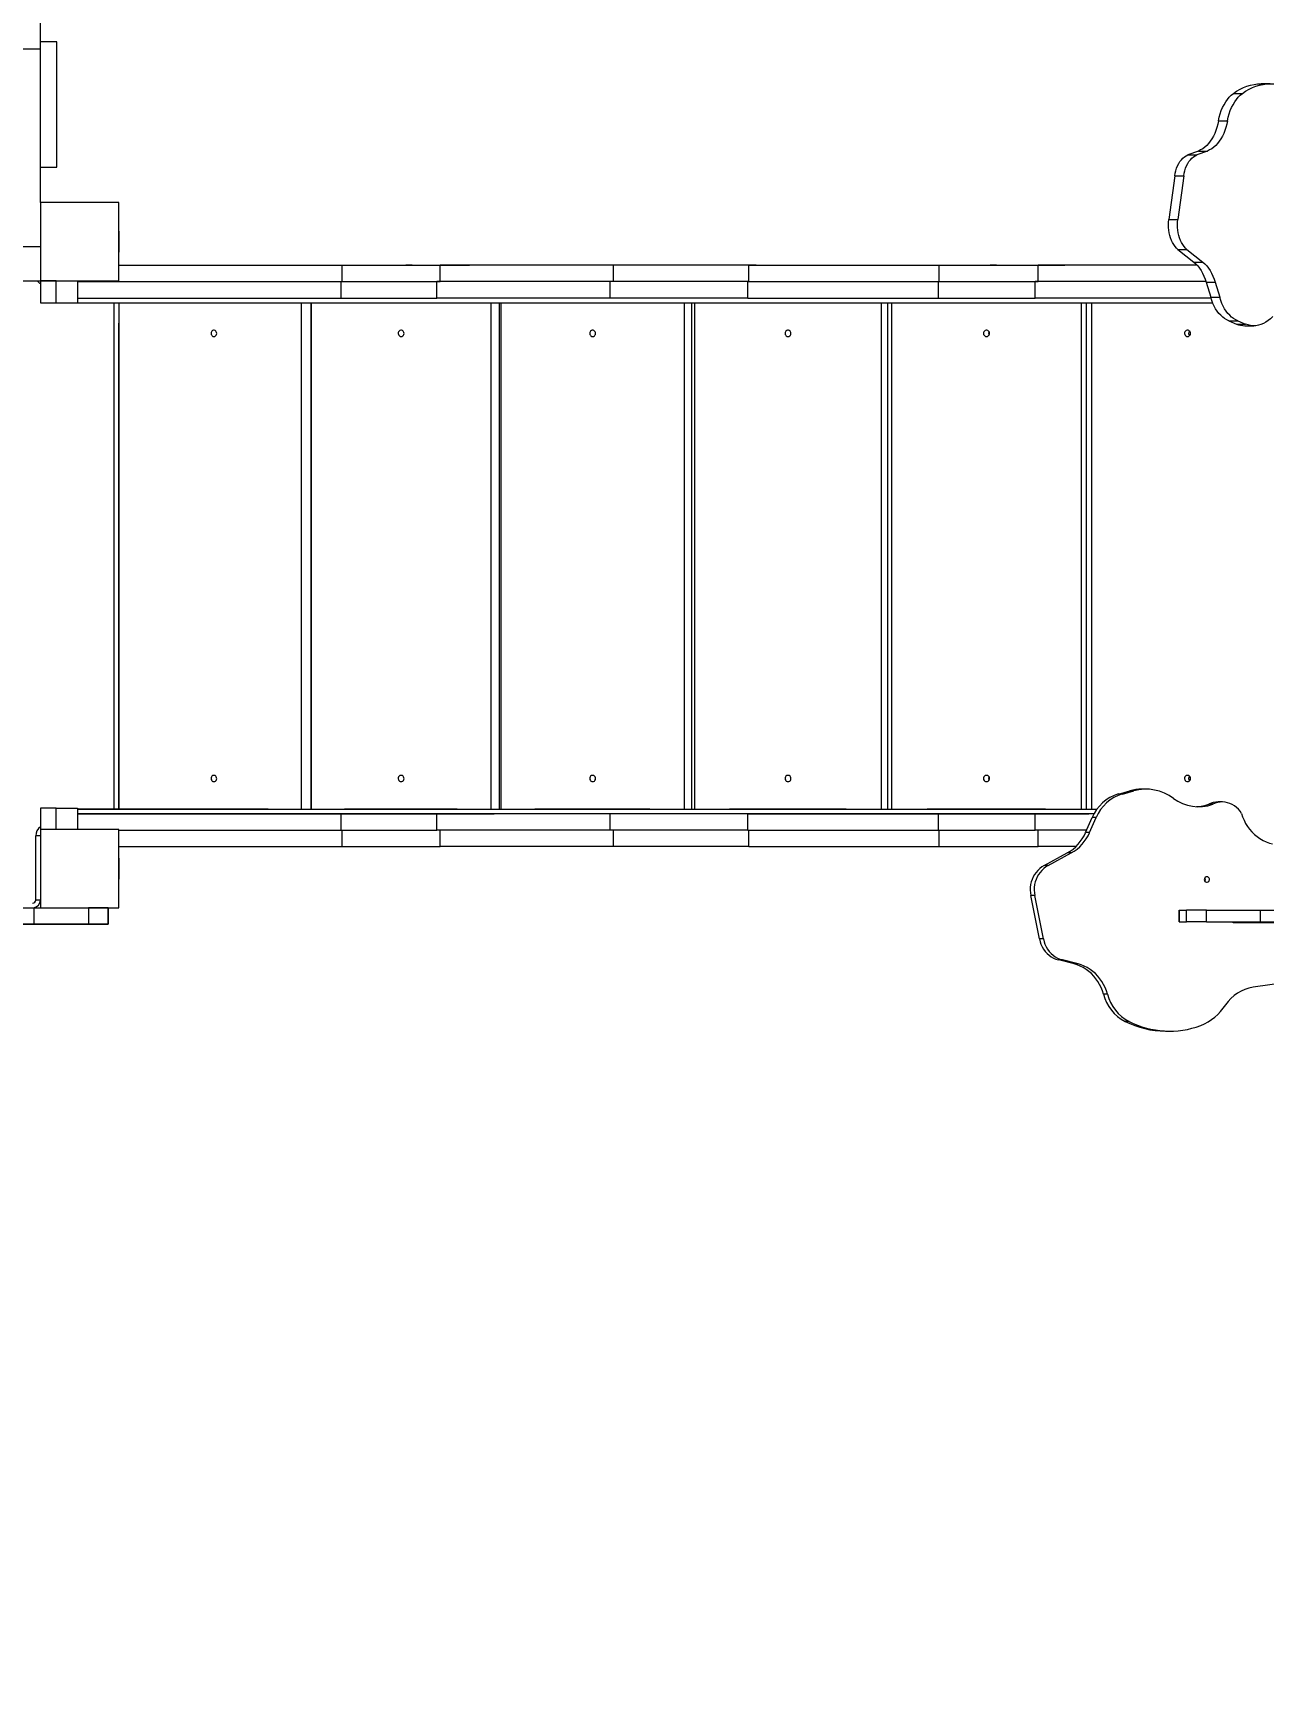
# Model space of a CAD drawing. Header units: millimetres. Extents: x -8422 to 28150, y -6982 to 5510.
# Drawn here: x -2648 to -1076, y 20 to 2129 of the extents above; entities that cross this region are included whole.
import ezdxf

# ---------------------------------------------------------------- set-up
doc = ezdxf.new("R2010")
doc.units = ezdxf.units.MM
for name, color, linetype in [('DIKOM_ОБЪЕКТ', 7, 'Continuous'), ('DIKOM_РАЗМЕР_ЗОНА', 7, 'Continuous'), ('DIKOM_РАЗМЕР_ОБЪЕКТА', 7, 'Continuous')]:
    doc.layers.add(name, color=color, linetype=linetype)
doc.styles.add('style1', font='arial.ttf', dxfattribs={"width": 0.8})
doc.dimstyles.new('1-50', dxfattribs={"dimtxt": 300, "dimasz": 200, "dimexe": 100, "dimexo": 0, "dimgap": 100, "dimtad": 1, "dimdec": 0, "dimtxsty": 'style1', "dimcen": 0, "dimclrd": 7, "dimclre": 7, "dimadec": 1, "dimazin": 2, "dimtfac": 1, "dimtdec": 0, "dimtmove": 1, "dimatfit": 3, "dimfxl": 0, "dimlwd": 25, "dimlwe": 18, "dimarcsym": 0})

# ---------------------------------------------------------------- blocks, each defined once
blk = doc.blocks.new('*D0')
at = {"layer": 'Defpoints', "color": 0, "transparency": 16777216}
for p in [(1363.3, 4015), (-6011, -2710), (-2661.5, -2710)]:
    blk.add_point(p, dxfattribs=at)
at = {"layer": 'DIKOM_РАЗМЕР_ОБЪЕКТА', "color": 7, "lineweight": 18, "transparency": 16777216}
for p, q in [((1363.3, 4015), (-6111, 4015)), ((-2661.5, -2710), (-6111, -2710))]:
    blk.add_line(p, q, dxfattribs=at)
at = {"layer": 'DIKOM_РАЗМЕР_ОБЪЕКТА', "color": 7, "lineweight": 25, "transparency": 16777216}
blk.add_line((-6011, 3815), (-6011, -2510), dxfattribs=at)
at = {"layer": 'DIKOM_РАЗМЕР_ОБЪЕКТА', "color": 7, "transparency": 16777216}
for points in [[(-6044.3, 3815), (-5977.6, 3815), (-6011, 4015)], [(-6044.3, -2510), (-5977.6, -2510), (-6011, -2710)]]:
    blk.add_solid(points, dxfattribs=at)
at = {"layer": 'DIKOM_РАЗМЕР_ОБЪЕКТА', "color": 0, "transparency": 16777216, "insert": (-6264.1, 652.5), "char_height": 300, "attachment_point": 5, "rotation": 90, "style": 'style1'}
blk.add_mtext('6700', dxfattribs=at)
blk = doc.blocks.new('*D1')
at = {"layer": 'Defpoints', "color": 0, "transparency": 16777216}
for p in [(-5348.3, 1737), (6047.5, 1360.2), (6047.5, -3315.3)]:
    blk.add_point(p, dxfattribs=at)
at = {"layer": 'DIKOM_РАЗМЕР_ОБЪЕКТА', "color": 7, "lineweight": 18, "transparency": 16777216}
for p, q in [((-5348.3, 1737), (-5348.3, -3415.3)), ((6047.5, 1360.2), (6047.5, -3415.3))]:
    blk.add_line(p, q, dxfattribs=at)
at = {"layer": 'DIKOM_РАЗМЕР_ОБЪЕКТА', "color": 7, "lineweight": 25, "transparency": 16777216}
blk.add_line((-5148.3, -3315.3), (5847.5, -3315.3), dxfattribs=at)
at = {"layer": 'DIKOM_РАЗМЕР_ОБЪЕКТА', "color": 7, "transparency": 16777216}
for points in [[(-5148.3, -3282), (-5148.3, -3348.7), (-5348.3, -3315.3)], [(5847.5, -3282), (5847.5, -3348.7), (6047.5, -3315.3)]]:
    blk.add_solid(points, dxfattribs=at)
at = {"layer": 'DIKOM_РАЗМЕР_ОБЪЕКТА', "color": 0, "transparency": 16777216, "insert": (349.6, -3062.2), "char_height": 300, "attachment_point": 5, "style": 'style1'}
blk.add_mtext('11400', dxfattribs=at)
blk = doc.blocks.new('*D2')
at = {"layer": 'Defpoints', "color": 0, "transparency": 16777216}
for p in [(8043.9, 833.9), (-7345.5, 649), (8043.9, -5007.3)]:
    blk.add_point(p, dxfattribs=at)
at = {"layer": 'DIKOM_РАЗМЕР_ЗОНА', "color": 7, "lineweight": 18, "transparency": 16777216}
for p, q in [((8043.9, 833.9), (8043.9, -5107.3)), ((-7345.5, 649), (-7345.5, -5107.3))]:
    blk.add_line(p, q, dxfattribs=at)
at = {"layer": 'DIKOM_РАЗМЕР_ЗОНА', "color": 7, "lineweight": 25, "transparency": 16777216}
blk.add_line((-7145.5, -5007.3), (7843.9, -5007.3), dxfattribs=at)
at = {"layer": 'DIKOM_РАЗМЕР_ЗОНА', "color": 7, "transparency": 16777216}
for points in [[(-7145.5, -4974), (-7145.5, -5040.7), (-7345.5, -5007.3)], [(7843.9, -4974), (7843.9, -5040.7), (8043.9, -5007.3)]]:
    blk.add_solid(points, dxfattribs=at)
at = {"layer": 'DIKOM_РАЗМЕР_ЗОНА', "color": 0, "transparency": 16777216, "insert": (349.2, -4754.2), "char_height": 300, "attachment_point": 5, "style": 'style1'}
blk.add_mtext('15400', dxfattribs=at)
blk = doc.blocks.new('*D3')
at = {"layer": 'Defpoints', "color": 0, "transparency": 16777216}
for p in [(620.2, 5510), (-7972, -4607.5), (-3279.2, -4607.5)]:
    blk.add_point(p, dxfattribs=at)
at = {"layer": 'DIKOM_РАЗМЕР_ЗОНА', "color": 7, "lineweight": 18, "transparency": 16777216}
for p, q in [((620.2, 5510), (-8072, 5510)), ((-3279.2, -4607.5), (-8072, -4607.5))]:
    blk.add_line(p, q, dxfattribs=at)
at = {"layer": 'DIKOM_РАЗМЕР_ЗОНА', "color": 7, "lineweight": 25, "transparency": 16777216}
blk.add_line((-7972, 5310), (-7972, -4407.5), dxfattribs=at)
at = {"layer": 'DIKOM_РАЗМЕР_ЗОНА', "color": 7, "transparency": 16777216}
for points in [[(-8005.3, 5310), (-7938.6, 5310), (-7972, 5510)], [(-8005.3, -4407.5), (-7938.6, -4407.5), (-7972, -4607.5)]]:
    blk.add_solid(points, dxfattribs=at)
at = {"layer": 'DIKOM_РАЗМЕР_ЗОНА', "color": 0, "transparency": 16777216, "insert": (-8225.1, 451.3), "char_height": 300, "attachment_point": 5, "rotation": 90, "style": 'style1'}
blk.add_mtext('10100', dxfattribs=at)

msp = doc.modelspace()

# ---------------------------------------------------------------- linework, layer by layer
at = {"layer": 'DIKOM_ОБЪЕКТ', "color": 7, "linetype": 'Continuous', "lineweight": 15}
for p, q in [((-2638.7, 2108.9), (-2638.7, 2158.9)), ((-2617.7, 2117.9), (-2638.7, 2117.9)), ((-2617.7, 1957.9), (-2617.7, 2117.9)), ((-2665.7, 2108.9), (-2638.7, 2108.9)), ((-2638.7, 1913), (-2638.7, 2108.9)), ((-1115.5, 2052), (-1104, 2052)), ((-1068.6, 2064.5), (-1080.1, 2064.5)), ((-1134.4, 2017.3), (-1122.9, 2017.3)), ((-1160.1, 1978.7), (-1173.7, 1973.6)), ((-1173.7, 1973.6), (-1162.2, 1973.6)), ((-1148.6, 1978.7), (-1162.2, 1973.6)), ((-1160.1, 1978.7), (-1148.6, 1978.7)), ((-2638.7, 1957.9), (-2617.7, 1957.9)), ((-1190.4, 1946.8), (-1197.9, 1891.5)), ((-1190.4, 1946.8), (-1178.9, 1946.8)), ((-1178.9, 1946.8), (-1186.4, 1891.5)), ((-2638.7, 1913), (-2638.7, 1813)), ((-2538.7, 1913), (-2638.7, 1913)), ((-2538.7, 1813), (-2538.7, 1913)), ((-2538.7, 1913), (-2538.7, 1912.8)), ((-2538.7, 1813), (-2538.7, 1912.8)), ((-1197.9, 1891.5), (-1186.4, 1891.5)), ((-2665.7, 1856.8), (-2638.7, 1856.8)), ((-1186.2, 1853.1), (-1174.7, 1853.1)), ((-1186.2, 1853.1), (-1166, 1837)), ((-1174.7, 1853.1), (-1154.5, 1837)), ((-1166, 1837), (-1154.5, 1837)), ((-2538.7, 1833), (-2239.9, 1833)), ((-2439.6, 1833), (-2253.3, 1833)), ((-2253.3, 1833), (-2128.4, 1833)), ((-2253.3, 1812), (-2253.3, 1833)), ((-2239.9, 1833), (-2090.9, 1833)), ((-2164.1, 1833), (-2172.1, 1833)), ((-1907.1, 1833), (-2128.4, 1833)), ((-2128.4, 1812), (-2128.4, 1833)), ((-1869.6, 1833), (-2090.9, 1833)), ((-1734.2, 1833), (-1907.1, 1833)), ((-1907.1, 1812), (-1907.1, 1833)), ((-1724.7, 1833), (-1869.6, 1833)), ((-1806.7, 1833), (-1814.7, 1833)), ((-1734.2, 1833), (-1491, 1833)), ((-1734.2, 1812), (-1734.2, 1833)), ((-1724.7, 1833), (-1481.5, 1833)), ((-1491, 1812), (-1491, 1833)), ((-1481.5, 1833), (-1330.7, 1833)), ((-1418, 1833), (-1425.9, 1833)), ((-1161.8, 1833), (-1364.6, 1833)), ((-1364.6, 1812), (-1364.6, 1833)), ((-1161.8, 1833), (-1330.7, 1833)), ((-2665.7, 1813), (-2638.7, 1813)), ((-2665.7, 1812.9), (-2638.7, 1812.9)), ((-2638.7, 1813), (-2638.7, 1813)), ((-2638.7, 1813), (-2638.7, 1785)), ((-2638.5, 1813), (-2638.7, 1813)), ((-2638.7, 1813), (-2538.7, 1813)), ((-2638.7, 1813), (-2638.7, 1813)), ((-2638.5, 1813), (-2638.5, 1785)), ((-2618.5, 1785), (-2618.5, 1813)), ((-2618.5, 1813), (-2591.3, 1813)), ((-2591.3, 1813), (-2591.3, 1785)), ((-2591.3, 1812), (-2254.8, 1812)), ((-2538.7, 1813), (-2538.7, 1813)), ((-2436, 1812), (-2253.3, 1812)), ((-2254.8, 1791), (-2254.8, 1812)), ((-1911.3, 1812), (-2132.6, 1812)), ((-2132.6, 1791), (-2132.6, 1812)), ((-1907.1, 1812), (-2128.4, 1812)), ((-1911.3, 1791), (-1911.3, 1812)), ((-1734.2, 1812), (-1907.1, 1812)), ((-1735.3, 1812), (-1492.1, 1812)), ((-1735.3, 1791), (-1735.3, 1812)), ((-1734.2, 1812), (-1491, 1812)), ((-1492.1, 1812), (-1368.4, 1812)), ((-1492.1, 1791), (-1492.1, 1812)), ((-1491, 1812), (-1364.6, 1812)), ((-1150.3, 1812), (-1368.4, 1812)), ((-1368.4, 1791), (-1368.4, 1812)), ((-1150.3, 1812), (-1364.6, 1812)), ((-1150.1, 1811.2), (-1138.6, 1811.2)), ((-1150.1, 1811.2), (-1144.4, 1792)), ((-1138.6, 1811.2), (-1132.9, 1792)), ((-2591.3, 1791), (-2254.8, 1791)), ((-2544.7, 1139), (-2544.7, 1785)), ((-2538.7, 1785), (-2538.7, 1139)), ((-2305.1, 1139), (-2305.1, 1785)), ((-2293.1, 1139), (-2293.1, 1785)), ((-2293, 1785), (-2293, 1139)), ((-2254.8, 1791), (-2132.6, 1791)), ((-1911.3, 1791), (-2132.6, 1791)), ((-2063.1, 1139), (-2063.1, 1785)), ((-2052.5, 1139), (-2052.5, 1785)), ((-2051, 1785), (-2051, 1139)), ((-1816.1, 1139), (-1816.1, 1785)), ((-1806.8, 1139), (-1806.8, 1785)), ((-1803.6, 1785), (-1803.6, 1139)), ((-1735.3, 1791), (-1492.1, 1791)), ((-1564.6, 1139), (-1564.6, 1785)), ((-1556.7, 1139), (-1556.7, 1785)), ((-1552, 1785), (-1552, 1139)), ((-1492.1, 1791), (-1368.4, 1791)), ((-1144, 1791), (-1368.4, 1791)), ((-1309.4, 1139), (-1309.4, 1785)), ((-1302.9, 1139), (-1302.9, 1785)), ((-1296.7, 1785), (-1296.7, 1139)), ((-1144.4, 1792), (-1132.9, 1792)), ((-2538.7, 1139), (-2538.7, 1759)), ((-1121.3, 1761.9), (-1109.8, 1761.9)), ((-1121.3, 1761.9), (-1111.4, 1757.8)), ((-1111.4, 1757.8), (-1099.9, 1757.8)), ((-1109.8, 1761.9), (-1099.9, 1757.8)), ((-1100.7, 1755.7), (-1089.2, 1755.7)), ((-1262.2, 1158.1), (-1247.8, 1162.2)), ((-1257.1, 1158.1), (-1242.6, 1162.2)), ((-1242.6, 1162.2), (-1247.8, 1162.2)), ((-1227, 1164.3), (-1232.1, 1164.3)), ((-2638.7, 1140), (-2638.7, 1140)), ((-2638.7, 1140), (-2638.5, 1140)), ((-2638.7, 1140), (-2638.7, 1113)), ((-2638.5, 1140), (-2638.7, 1140)), ((-2638.5, 1140), (-2638.5, 1113)), ((-2618.5, 1140), (-2591.3, 1140)), ((-2618.5, 1113), (-2618.5, 1140)), ((-2591.3, 1140), (-2591.3, 1113)), ((-2347.7, 1139), (-2591.3, 1139)), ((-2347.7, 1139), (-2343.8, 1139)), ((-2293.1, 1139), (-2293, 1139)), ((-2253.4, 1139), (-2250.2, 1139)), ((-2106.7, 1139), (-2250.2, 1139)), ((-2106.7, 1139), (-2102.8, 1139)), ((-2092.6, 1139), (-2063.1, 1139)), ((-2063.1, 1139), (-2052.5, 1139)), ((-2052.5, 1139), (-2051, 1139)), ((-2010.5, 1139), (-2007.2, 1139)), ((-1860.6, 1139), (-2007.2, 1139)), ((-1860.6, 1139), (-1856.6, 1139)), ((-1806.8, 1139), (-1803.6, 1139)), ((-1762.4, 1139), (-1759, 1139)), ((-1609.8, 1139), (-1759, 1139)), ((-1609.8, 1139), (-1605.8, 1139)), ((-1556.7, 1139), (-1552, 1139)), ((-1510.1, 1139), (-1506.6, 1139)), ((-1355.3, 1139), (-1506.6, 1139)), ((-1355.3, 1139), (-1351.3, 1139)), ((-1340.5, 1139), (-1309.4, 1139)), ((-1309.4, 1139), (-1302.9, 1139)), ((-1302.9, 1139), (-1296.7, 1139)), ((-1257.1, 1158.1), (-1262.2, 1158.1)), ((-1141.8, 1145.2), (-1146.9, 1145.2)), ((-1129.8, 1148), (-1134.9, 1148)), ((-2591.3, 1133), (-2254.8, 1133)), ((-2591.3, 1133), (-2212.9, 1133)), ((-2591.3, 1133), (-2231.1, 1133)), ((-2254.8, 1133), (-2132.6, 1133)), ((-2254.8, 1112), (-2254.8, 1133)), ((-2231.1, 1133), (-2110.6, 1133)), ((-2212.9, 1133), (-2059.5, 1133)), ((-2212.9, 1133), (-2212.9, 1133)), ((-2164.1, 1133), (-2172.1, 1133)), ((-1911.3, 1133), (-2132.6, 1133)), ((-2132.6, 1112), (-2132.6, 1133)), ((-1889.3, 1133), (-2110.6, 1133)), ((-1838.2, 1133), (-2059.5, 1133)), ((-2059.5, 1133), (-2059.5, 1133)), ((-1936.6, 1133), (-1944.6, 1133)), ((-1911.3, 1112), (-1911.3, 1133)), ((-1711.3, 1133), (-1889.3, 1133)), ((-1698.4, 1133), (-1838.2, 1133)), ((-1838.2, 1133), (-1838.2, 1133)), ((-1806.7, 1133), (-1814.7, 1133)), ((-1735.3, 1133), (-1492.1, 1133)), ((-1735.3, 1112), (-1735.3, 1133)), ((-1711.3, 1133), (-1468.2, 1133)), ((-1698.4, 1133), (-1455.2, 1133)), ((-1698.4, 1133), (-1698.4, 1133)), ((-1614.7, 1133), (-1622.6, 1133)), ((-1492.1, 1133), (-1368.4, 1133)), ((-1492.1, 1112), (-1492.1, 1133)), ((-1468.2, 1133), (-1346.2, 1133)), ((-1455.2, 1133), (-1455.2, 1133)), ((-1418, 1133), (-1425.9, 1133)), ((-1293.5, 1133), (-1368.4, 1133)), ((-1368.4, 1112), (-1368.4, 1133)), ((-1293.5, 1133), (-1346.2, 1133)), ((-1304.3, 1108.9), (-1295.9, 1128.1)), ((-1293.5, 1133), (-1299.9, 1133)), ((-1299.9, 1133), (-1299.9, 1133)), ((-1299.1, 1108.9), (-1290.8, 1128.1)), ((-1290.8, 1128.1), (-1295.9, 1128.1)), ((-2644.7, 1022.9), (-2644.7, 1104.9)), ((-2638.7, 1113), (-2638.7, 1013)), ((-2538.7, 1113), (-2638.7, 1113)), ((-2538.7, 1013), (-2538.7, 1113)), ((-2538.7, 1113), (-2538.7, 1112.8)), ((-2538.7, 1112.9), (-2538.7, 1112.9)), ((-2538.7, 1012.8), (-2538.7, 1112.8)), ((-2538.7, 1112), (-2254.8, 1112)), ((-2254.8, 1112), (-2132.6, 1112)), ((-2253.3, 1091), (-2253.3, 1112)), ((-1911.3, 1112), (-2132.6, 1112)), ((-2128.4, 1091), (-2128.4, 1112)), ((-1735.3, 1112), (-1911.3, 1112)), ((-1907.1, 1091), (-1907.1, 1112)), ((-1735.3, 1112), (-1492.1, 1112)), ((-1734.2, 1091), (-1734.2, 1112)), ((-1492.1, 1112), (-1368.4, 1112)), ((-1491, 1091), (-1491, 1112)), ((-1302.9, 1112), (-1368.4, 1112)), ((-1364.6, 1091), (-1364.6, 1112)), ((-1299.1, 1108.9), (-1304.3, 1108.9)), ((-2538.7, 1091), (-2253.3, 1091)), ((-2253.3, 1091), (-2128.4, 1091)), ((-1907.1, 1091), (-2128.4, 1091)), ((-1734.2, 1091), (-1907.1, 1091)), ((-1734.2, 1091), (-1491, 1091)), ((-1491, 1091), (-1364.6, 1091)), ((-1316.7, 1091), (-1364.6, 1091)), ((-1357.1, 1066.9), (-1327.5, 1083.1)), ((-1351.9, 1066.9), (-1322.4, 1083.1)), ((-1322.4, 1083.1), (-1327.5, 1083.1)), ((-1351.9, 1066.9), (-1357.1, 1066.9)), ((-2647.1, 1013), (-2647.1, 992)), ((-2647.1, 1013), (-2577.1, 1013)), ((-2638.7, 1013), (-2638.7, 1013)), ((-2638.7, 1013), (-2538.7, 1013)), ((-2577.1, 1013), (-2577.1, 992)), ((-2552.1, 992), (-2552.1, 1013)), ((-2552.1, 1013), (-2552.1, 992)), ((-2552.1, 1013), (-2552.1, 1013)), ((-2552.1, 992), (-2552.1, 1013)), ((-2552.1, 1013), (-2552.1, 1013)), ((-2552.1, 1013), (-2552.1, 992)), ((-2552.1, 1013), (-2552.1, 1013)), ((-2552.1, 1012.8), (-2538.7, 1012.8)), ((-2538.7, 1013), (-2538.7, 1012.8)), ((-1369.1, 1028.5), (-1374.2, 1028.5)), ((-1363.2, 973.2), (-1374.2, 1028.5)), ((-1358.1, 973.2), (-1369.1, 1028.5)), ((-2577.1, 992), (-2647.1, 992)), ((-2647.1, 992), (-2577.1, 992)), ((-2577.1, 992), (-2647.1, 992)), ((-2647.1, 992), (-2577.1, 992)), ((-2647.1, 992), (-2647.1, 992)), ((-2577.1, 992), (-2577.1, 992)), ((-2552.1, 992), (-2552.1, 992)), ((-2552.1, 992), (-2552.1, 992)), ((-1184.6, 1010), (-1184.6, 995)), ((-1184.5, 1010), (-1184.6, 1010)), ((-1184.5, 995), (-1184.6, 995)), ((-1184.5, 995), (-1184.5, 1010)), ((-1184.5, 1010), (-1175.2, 1010)), ((-1184.5, 995), (-1175.2, 995)), ((-1175.2, 995), (-1175.2, 1010)), ((-1149.8, 1010), (-1175.2, 1010)), ((-1149.8, 995), (-1175.2, 995)), ((-1149.8, 995), (-1149.8, 1010)), ((-1149.8, 1010), (-1080.8, 1010)), ((-1149.8, 995), (-1080.8, 995)), ((-1114.1, 994), (-999.6, 994)), ((-1080.8, 995), (-1080.8, 1010)), ((-1080.8, 1010), (-1000.6, 1010)), ((-1080.8, 995), (-1000.6, 995)), ((-1358.1, 973.2), (-1363.2, 973.2)), ((-1333.6, 946.4), (-1338.8, 946.4)), ((-1318.9, 941.3), (-1338.8, 946.4)), ((-1313.8, 941.3), (-1333.6, 946.4)), ((-1313.8, 941.3), (-1318.9, 941.3)), ((-1047.5, 917.8), (-1090.3, 911.6)), ((-1276.2, 902.8), (-1281.3, 902.8)), ((-1248.6, 868), (-1253.8, 868)), ((-1202, 855.6), (-1196.9, 855.6))]:
    msp.add_line(p, q, dxfattribs=at)
at = {"layer": 'DIKOM_ОБЪЕКТ', "color": 7, "linetype": 'Continuous', "lineweight": 15, "flags": 128}
for points in [[(-1134.4, 2017.3), (-1133.5, 2021.7), (-1132.3, 2026), (-1130.9, 2030.2), (-1129.2, 2034.1), (-1127.4, 2037.8), (-1125.3, 2041.3), (-1123.1, 2044.5), (-1120.7, 2047.3), (-1118.2, 2049.9), (-1115.5, 2052)], [(-1122.9, 2017.3), (-1122, 2021.7), (-1120.8, 2026), (-1119.4, 2030.2), (-1117.7, 2034.1), (-1115.9, 2037.8), (-1113.8, 2041.3), (-1111.6, 2044.5), (-1109.2, 2047.3), (-1106.7, 2049.9), (-1104, 2052)], [(-1115.5, 2052), (-1111.3, 2054.9), (-1107, 2057.4), (-1102.6, 2059.6), (-1098.2, 2061.3), (-1093.7, 2062.7), (-1089.1, 2063.7), (-1084.6, 2064.3), (-1080.1, 2064.5)], [(-1104, 2052), (-1099.8, 2054.9), (-1095.5, 2057.4), (-1091.1, 2059.6), (-1086.7, 2061.3), (-1082.2, 2062.7), (-1077.6, 2063.7), (-1073.1, 2064.3), (-1068.5, 2064.5), (-1063.9, 2064.2), (-1059.3, 2063.6), (-1054.8, 2062.6), (-1050.3, 2061.2), (-1045.8, 2059.4), (-1041.4, 2057.3)], [(-1134.4, 2017.3), (-1135.3, 2013), (-1136.4, 2008.9), (-1137.7, 2004.9), (-1139.2, 2001.1), (-1141, 1997.5), (-1142.9, 1994.2), (-1144.9, 1991.1), (-1147.2, 1988.2), (-1149.5, 1985.7), (-1152, 1983.4), (-1154.6, 1981.5), (-1157.3, 1980), (-1160.1, 1978.7)], [(-1122.9, 2017.3), (-1123.8, 2013), (-1124.9, 2008.9), (-1126.2, 2004.9), (-1127.8, 2001.1), (-1129.5, 1997.5), (-1131.4, 1994.2), (-1133.4, 1991.1), (-1135.7, 1988.2), (-1138, 1985.7), (-1140.5, 1983.4), (-1143.1, 1981.5), (-1145.8, 1980), (-1148.6, 1978.7)], [(-1190.4, 1946.8), (-1189.8, 1950.3), (-1189, 1953.6), (-1187.9, 1956.8), (-1186.7, 1959.8), (-1185.3, 1962.6), (-1183.7, 1965.2), (-1181.9, 1967.5), (-1180, 1969.5), (-1178, 1971.2), (-1175.9, 1972.6), (-1173.7, 1973.6)], [(-1178.9, 1946.8), (-1178.3, 1950.3), (-1177.5, 1953.6), (-1176.4, 1956.8), (-1175.2, 1959.8), (-1173.8, 1962.6), (-1172.2, 1965.2), (-1170.4, 1967.5), (-1168.5, 1969.5), (-1166.5, 1971.2), (-1164.4, 1972.6), (-1162.2, 1973.6)], [(-1186.2, 1853.1), (-1188.2, 1854.9), (-1190, 1856.9), (-1191.7, 1859.3), (-1193.2, 1861.9), (-1194.6, 1864.7), (-1195.7, 1867.7), (-1196.7, 1870.8), (-1197.5, 1874.2), (-1198, 1877.6), (-1198.3, 1881), (-1198.4, 1884.6), (-1198.3, 1888.1), (-1197.9, 1891.5)], [(-1174.7, 1853.1), (-1176.7, 1854.9), (-1178.5, 1856.9), (-1180.2, 1859.3), (-1181.7, 1861.9), (-1183.1, 1864.7), (-1184.2, 1867.7), (-1185.2, 1870.8), (-1186, 1874.2), (-1186.5, 1877.6), (-1186.8, 1881), (-1186.9, 1884.6), (-1186.8, 1888.1), (-1186.4, 1891.5)], [(-2538.7, 1876.4), (-2538.7, 1876.3), (-2538.7, 1875.7), (-2538.7, 1874.8), (-2538.7, 1873.6), (-2538.7, 1872.1), (-2538.7, 1870.3), (-2538.7, 1868.4), (-2538.7, 1866.3), (-2538.7, 1864.1), (-2538.7, 1861.8), (-2538.7, 1859.6), (-2538.7, 1857.5), (-2538.7, 1855.6), (-2538.7, 1853.8), (-2538.7, 1852.3), (-2538.7, 1851.1), (-2538.7, 1850.2), (-2538.7, 1849.6), (-2538.7, 1849.4), (-2538.7, 1849.6), (-2538.7, 1850.2), (-2538.7, 1851.1), (-2538.7, 1852.3), (-2538.7, 1853.8), (-2538.7, 1855.6), (-2538.7, 1857.5), (-2538.7, 1859.6), (-2538.7, 1861.8), (-2538.7, 1864.1), (-2538.7, 1866.2), (-2538.7, 1868.4), (-2538.7, 1870.3), (-2538.7, 1872.1), (-2538.7, 1873.6), (-2538.7, 1874.8), (-2538.7, 1875.7), (-2538.7, 1876.3), (-2538.7, 1876.4)], [(-2538.7, 1867.8), (-2538.7, 1867.6), (-2538.7, 1867.1), (-2538.7, 1866.2), (-2538.7, 1865.1), (-2538.7, 1863.8), (-2538.7, 1862.5), (-2538.7, 1861.2), (-2538.7, 1859.9), (-2538.7, 1858.9), (-2538.7, 1858.2), (-2538.7, 1857.9), (-2538.7, 1857.9), (-2538.7, 1858.2), (-2538.7, 1858.9), (-2538.7, 1859.9), (-2538.7, 1861.1), (-2538.7, 1862.5), (-2538.7, 1863.8), (-2538.7, 1865.1), (-2538.7, 1866.2), (-2538.7, 1867.1), (-2538.7, 1867.6), (-2538.7, 1867.8)], [(-1166, 1837), (-1163.4, 1834.7), (-1161, 1832.2), (-1158.8, 1829.3), (-1156.6, 1826.1), (-1154.7, 1822.7), (-1153, 1819.1), (-1151.4, 1815.2), (-1150.1, 1811.2)], [(-1154.5, 1837), (-1152, 1834.7), (-1149.5, 1832.2), (-1147.3, 1829.3), (-1145.1, 1826.1), (-1143.2, 1822.7), (-1141.5, 1819.1), (-1139.9, 1815.2), (-1138.6, 1811.2)], [(-1491, 1833), (-1478, 1833), (-1465.1, 1833), (-1452.2, 1833), (-1439.4, 1833), (-1426.6, 1833), (-1414, 1833), (-1401.5, 1833), (-1389, 1833), (-1376.7, 1833), (-1364.6, 1833)], [(-2618.5, 1813), (-2621.3, 1813), (-2624.1, 1813), (-2626.8, 1813), (-2629.3, 1813), (-2631.6, 1813), (-2633.6, 1813), (-2635.3, 1813), (-2636.7, 1813), (-2637.7, 1813), (-2638.3, 1813), (-2638.5, 1813)], [(-2254.8, 1812), (-2242.1, 1812), (-2229.6, 1812), (-2217.1, 1812), (-2204.7, 1812), (-2192.4, 1812), (-2180.2, 1812), (-2168.1, 1812), (-2156.1, 1812), (-2144.3, 1812), (-2132.6, 1812)], [(-2253.3, 1812), (-2240.3, 1812), (-2227.5, 1812), (-2214.7, 1812), (-2202, 1812), (-2189.5, 1812), (-2177, 1812), (-2164.6, 1812), (-2152.4, 1812), (-2140.3, 1812), (-2128.4, 1812)], [(-1735.3, 1812), (-1749.3, 1812), (-1763.3, 1812), (-1777.2, 1812), (-1791.1, 1812), (-1804.8, 1812), (-1818.5, 1812), (-1832.2, 1812), (-1845.7, 1812), (-1859.1, 1812), (-1872.3, 1812), (-1885.5, 1812), (-1898.5, 1812), (-1911.3, 1812)], [(-2638.7, 1785), (-2415.1, 1785), (-2377.3, 1785), (-2339.3, 1785), (-2301.2, 1785), (-2263, 1785), (-2224.6, 1785), (-2186.1, 1785), (-2147.4, 1785), (-2108.6, 1785), (-2069.7, 1785), (-2030.6, 1785), (-1991.4, 1785), (-1952.1, 1785), (-1912.7, 1785), (-1873.2, 1785), (-1833.5, 1785), (-1793.7, 1785), (-1753.8, 1785), (-1713.8, 1785), (-1673.7, 1785), (-1633.5, 1785), (-1593.3, 1785), (-1552.9, 1785), (-1512.4, 1785), (-1471.8, 1785), (-1431.1, 1785), (-1390.4, 1785), (-1349.6, 1785), (-1308.7, 1785), (-1267.7, 1785), (-1226.6, 1785), (-1185.5, 1785), (-1144.3, 1785), (-1141.9, 1785)], [(-1735.3, 1791), (-1749.3, 1791), (-1763.3, 1791), (-1777.2, 1791), (-1791.1, 1791), (-1804.8, 1791), (-1818.5, 1791), (-1832.2, 1791), (-1845.7, 1791), (-1859.1, 1791), (-1872.3, 1791), (-1885.5, 1791), (-1898.5, 1791), (-1911.3, 1791)], [(-1121.3, 1761.9), (-1124, 1763.2), (-1126.6, 1764.8), (-1129.1, 1766.7), (-1131.6, 1769), (-1133.9, 1771.5), (-1136, 1774.4), (-1138.1, 1777.4), (-1139.9, 1780.8), (-1141.6, 1784.3), (-1143.1, 1788), (-1144.4, 1792)], [(-1109.8, 1761.9), (-1112.5, 1763.2), (-1115.1, 1764.8), (-1117.7, 1766.7), (-1120.1, 1769), (-1122.4, 1771.5), (-1124.6, 1774.4), (-1126.6, 1777.4), (-1128.4, 1780.8), (-1130.1, 1784.3), (-1131.6, 1788), (-1132.9, 1792)], [(-1065.2, 1767.4), (-1068, 1764.6), (-1070.9, 1762.2), (-1074, 1760.2), (-1077.1, 1758.5), (-1080.3, 1757.2), (-1083.5, 1756.3), (-1086.8, 1755.8), (-1090.1, 1755.7), (-1093.4, 1756), (-1096.7, 1756.7), (-1099.9, 1757.8)], [(-2417.2, 1742), (-2416.1, 1742.2), (-2415.2, 1742.7), (-2414.4, 1743.5), (-2413.9, 1744.5), (-2413.6, 1745.7), (-2413.7, 1746.9), (-2414.1, 1748), (-2414.8, 1748.9), (-2415.6, 1749.6), (-2416.7, 1750), (-2417.7, 1750), (-2418.8, 1749.6), (-2419.6, 1748.9), (-2420.3, 1748), (-2420.7, 1746.9), (-2420.8, 1745.7), (-2420.5, 1744.5), (-2420, 1743.5), (-2419.2, 1742.7), (-2418.3, 1742.2), (-2417.2, 1742)], [(-2178.1, 1742), (-2177, 1742.2), (-2176, 1742.7), (-2175.2, 1743.5), (-2174.6, 1744.5), (-2174.4, 1745.7), (-2174.5, 1746.9), (-2174.9, 1748), (-2175.6, 1748.9), (-2176.5, 1749.6), (-2177.5, 1750), (-2178.6, 1750), (-2179.7, 1749.6), (-2180.6, 1748.9), (-2181.3, 1748), (-2181.7, 1746.9), (-2181.7, 1745.7), (-2181.5, 1744.5), (-2180.9, 1743.5), (-2180.1, 1742.7), (-2179.2, 1742.2), (-2178.1, 1742)], [(-1933.5, 1742), (-1932.4, 1742.2), (-1931.4, 1742.7), (-1930.6, 1743.5), (-1930, 1744.5), (-1929.8, 1745.7), (-1929.9, 1746.9), (-1930.3, 1748), (-1931, 1748.9), (-1931.9, 1749.6), (-1933, 1750), (-1934.1, 1750), (-1935.2, 1749.6), (-1936.1, 1748.9), (-1936.8, 1748), (-1937.2, 1746.9), (-1937.3, 1745.7), (-1937, 1744.5), (-1936.5, 1743.5), (-1935.7, 1742.7), (-1934.6, 1742.2), (-1933.5, 1742)], [(-1684.1, 1742), (-1683, 1742.2), (-1682, 1742.7), (-1681.1, 1743.5), (-1680.6, 1744.5), (-1680.3, 1745.7), (-1680.4, 1746.9), (-1680.8, 1748), (-1681.5, 1748.9), (-1682.5, 1749.6), (-1683.6, 1750), (-1684.7, 1750), (-1685.8, 1749.6), (-1686.7, 1748.9), (-1687.4, 1748), (-1687.8, 1746.9), (-1687.9, 1745.7), (-1687.7, 1744.5), (-1687.1, 1743.5), (-1686.3, 1742.7), (-1685.2, 1742.2), (-1684.1, 1742)], [(-1430.7, 1742), (-1429.5, 1742.2), (-1428.5, 1742.7), (-1427.6, 1743.5), (-1427.1, 1744.5), (-1426.8, 1745.7), (-1426.9, 1746.9), (-1427.3, 1748), (-1428, 1748.9), (-1429, 1749.6), (-1430.1, 1750), (-1431.3, 1750), (-1432.4, 1749.6), (-1433.3, 1748.9), (-1434, 1748), (-1434.5, 1746.9), (-1434.6, 1745.7), (-1434.3, 1744.5), (-1433.7, 1743.5), (-1432.9, 1742.7), (-1431.8, 1742.2), (-1430.7, 1742)], [(-1174, 1742), (-1172.8, 1742.2), (-1171.7, 1742.7), (-1170.9, 1743.5), (-1170.3, 1744.5), (-1170, 1745.7), (-1170.1, 1746.9), (-1170.6, 1748), (-1171.3, 1748.9), (-1172.2, 1749.6), (-1173.4, 1750), (-1174.5, 1750), (-1175.7, 1749.6), (-1176.6, 1748.9), (-1177.4, 1748), (-1177.8, 1746.9), (-1177.9, 1745.7), (-1177.6, 1744.5), (-1177, 1743.5), (-1176.2, 1742.7), (-1175.1, 1742.2), (-1174, 1742)], [(-2417.2, 1174), (-2416.1, 1174.2), (-2415.2, 1174.7), (-2414.4, 1175.5), (-2413.9, 1176.5), (-2413.6, 1177.7), (-2413.7, 1178.9), (-2414.1, 1180), (-2414.8, 1180.9), (-2415.6, 1181.6), (-2416.7, 1182), (-2417.7, 1182), (-2418.8, 1181.6), (-2419.6, 1180.9), (-2420.3, 1180), (-2420.7, 1178.9), (-2420.8, 1177.7), (-2420.5, 1176.5), (-2420, 1175.5), (-2419.2, 1174.7), (-2418.3, 1174.2), (-2417.2, 1174)], [(-2178.1, 1174), (-2177, 1174.2), (-2176, 1174.7), (-2175.2, 1175.5), (-2174.6, 1176.5), (-2174.4, 1177.7), (-2174.5, 1178.9), (-2174.9, 1180), (-2175.6, 1180.9), (-2176.5, 1181.6), (-2177.5, 1182), (-2178.6, 1182), (-2179.7, 1181.6), (-2180.6, 1180.9), (-2181.3, 1180), (-2181.7, 1178.9), (-2181.7, 1177.7), (-2181.5, 1176.5), (-2180.9, 1175.5), (-2180.1, 1174.7), (-2179.2, 1174.2), (-2178.1, 1174)], [(-1933.5, 1174), (-1932.4, 1174.2), (-1931.4, 1174.7), (-1930.6, 1175.5), (-1930, 1176.5), (-1929.8, 1177.7), (-1929.9, 1178.9), (-1930.3, 1180), (-1931, 1180.9), (-1931.9, 1181.6), (-1933, 1182), (-1934.1, 1182), (-1935.2, 1181.6), (-1936.1, 1180.9), (-1936.8, 1180), (-1937.2, 1178.9), (-1937.3, 1177.7), (-1937, 1176.5), (-1936.5, 1175.5), (-1935.7, 1174.7), (-1934.6, 1174.2), (-1933.5, 1174)], [(-1684.1, 1174), (-1683, 1174.2), (-1682, 1174.7), (-1681.1, 1175.5), (-1680.6, 1176.5), (-1680.3, 1177.7), (-1680.4, 1178.9), (-1680.8, 1180), (-1681.5, 1180.9), (-1682.5, 1181.6), (-1683.6, 1182), (-1684.7, 1182), (-1685.8, 1181.6), (-1686.7, 1180.9), (-1687.4, 1180), (-1687.8, 1178.9), (-1687.9, 1177.7), (-1687.7, 1176.5), (-1687.1, 1175.5), (-1686.3, 1174.7), (-1685.2, 1174.2), (-1684.1, 1174)], [(-1430.7, 1174), (-1429.5, 1174.2), (-1428.5, 1174.7), (-1427.6, 1175.5), (-1427.1, 1176.5), (-1426.8, 1177.7), (-1426.9, 1178.9), (-1427.3, 1180), (-1428, 1180.9), (-1429, 1181.6), (-1430.1, 1182), (-1431.3, 1182), (-1432.4, 1181.6), (-1433.3, 1180.9), (-1434, 1180), (-1434.5, 1178.9), (-1434.6, 1177.7), (-1434.3, 1176.5), (-1433.7, 1175.5), (-1432.9, 1174.7), (-1431.8, 1174.2), (-1430.7, 1174)], [(-1174, 1174), (-1172.8, 1174.2), (-1171.7, 1174.7), (-1170.9, 1175.5), (-1170.3, 1176.5), (-1170, 1177.7), (-1170.1, 1178.9), (-1170.6, 1180), (-1171.3, 1180.9), (-1172.2, 1181.6), (-1173.4, 1182), (-1174.5, 1182), (-1175.7, 1181.6), (-1176.6, 1180.9), (-1177.4, 1180), (-1177.8, 1178.9), (-1177.9, 1177.7), (-1177.6, 1176.5), (-1177, 1175.5), (-1176.2, 1174.7), (-1175.1, 1174.2), (-1174, 1174)], [(-2618.5, 1140), (-2621.3, 1140), (-2624.1, 1140), (-2626.8, 1140), (-2629.3, 1140), (-2631.6, 1140), (-2633.6, 1140), (-2635.3, 1140), (-2636.7, 1140), (-2637.7, 1140), (-2638.3, 1140), (-2638.5, 1140)], [(-2591.3, 1139), (-2415.1, 1139), (-2377.3, 1139), (-2339.3, 1139), (-2301.2, 1139), (-2263, 1139), (-2224.6, 1139), (-2186.1, 1139), (-2147.4, 1139), (-2108.6, 1139), (-2069.7, 1139), (-2030.6, 1139), (-1991.4, 1139), (-1952.1, 1139), (-1912.7, 1139), (-1873.2, 1139), (-1833.5, 1139), (-1793.7, 1139), (-1753.8, 1139), (-1713.8, 1139), (-1673.7, 1139), (-1633.5, 1139), (-1593.3, 1139), (-1552.9, 1139), (-1512.4, 1139), (-1471.8, 1139), (-1431.1, 1139), (-1390.4, 1139), (-1349.6, 1139), (-1308.7, 1139), (-1289.7, 1139)], [(-1105.1, 1133.5), (-1107, 1136.2), (-1109.1, 1138.8), (-1111.5, 1141.1), (-1114.1, 1143.1), (-1116.9, 1144.8), (-1119.8, 1146.1), (-1122.9, 1147.1), (-1126.1, 1147.7), (-1129.3, 1148), (-1132.5, 1147.8), (-1135.7, 1147.3), (-1138.8, 1146.5), (-1141.8, 1145.2)], [(-1293.5, 1133), (-1334.5, 1133), (-1375.7, 1133), (-1416.8, 1133), (-1457.8, 1133), (-1498.8, 1133), (-1539.6, 1133), (-1580.4, 1133), (-1621.1, 1133), (-1661.6, 1133), (-1702.1, 1133), (-1742.5, 1133), (-1782.7, 1133), (-1822.9, 1133), (-1862.9, 1133), (-1902.8, 1133), (-1942.6, 1133), (-1982.3, 1133), (-2021.8, 1133), (-2061.3, 1133), (-2100.6, 1133), (-2139.7, 1133), (-2178.7, 1133), (-2217.6, 1133), (-2256.4, 1133), (-2295, 1133), (-2333.4, 1133), (-2371.7, 1133), (-2409.9, 1133), (-2591.3, 1133)], [(-1735.3, 1133), (-1749.3, 1133), (-1763.3, 1133), (-1777.2, 1133), (-1791.1, 1133), (-1804.8, 1133), (-1818.5, 1133), (-1832.2, 1133), (-1845.7, 1133), (-1859.1, 1133), (-1872.3, 1133), (-1885.5, 1133), (-1898.5, 1133), (-1911.3, 1133)], [(-1455.2, 1133), (-1440.7, 1133), (-1426.2, 1133), (-1411.8, 1133), (-1397.5, 1133), (-1383.2, 1133), (-1369.1, 1133), (-1355, 1133), (-1341, 1133), (-1327.2, 1133), (-1313.5, 1133), (-1299.9, 1133)], [(-1105.1, 1133.5), (-1103.7, 1129.1), (-1101.9, 1124.8), (-1099.8, 1120.7), (-1097.4, 1116.9), (-1094.7, 1113.2), (-1091.8, 1109.8), (-1088.5, 1106.6), (-1085.1, 1103.8), (-1081.5, 1101.2), (-1077.6, 1099), (-1073.6, 1097.1), (-1069.5, 1095.5), (-1065.3, 1094.4)], [(-2638.7, 1104.9), (-2638.8, 1104.9), (-2639.1, 1104.9), (-2639.7, 1104.9), (-2640.4, 1104.9), (-2641.3, 1104.9), (-2642.4, 1104.9), (-2643.5, 1104.9), (-2644.7, 1104.9)], [(-2538.7, 1076.4), (-2538.7, 1076.3), (-2538.7, 1075.7), (-2538.7, 1074.8), (-2538.7, 1073.6), (-2538.7, 1072.1), (-2538.7, 1070.3), (-2538.7, 1068.4), (-2538.7, 1066.3), (-2538.7, 1064.1), (-2538.7, 1061.8), (-2538.7, 1059.6), (-2538.7, 1057.5), (-2538.7, 1055.6), (-2538.7, 1053.8), (-2538.7, 1052.3), (-2538.7, 1051.1), (-2538.7, 1050.2), (-2538.7, 1049.6), (-2538.7, 1049.4), (-2538.7, 1049.6), (-2538.7, 1050.2), (-2538.7, 1051.1), (-2538.7, 1052.3), (-2538.7, 1053.8), (-2538.7, 1055.6), (-2538.7, 1057.5), (-2538.7, 1059.6), (-2538.7, 1061.8), (-2538.7, 1064.1), (-2538.7, 1066.2), (-2538.7, 1068.4), (-2538.7, 1070.3), (-2538.7, 1072.1), (-2538.7, 1073.6), (-2538.7, 1074.8), (-2538.7, 1075.7), (-2538.7, 1076.3), (-2538.7, 1076.4)], [(-2538.7, 1067.8), (-2538.7, 1067.6), (-2538.7, 1067.1), (-2538.7, 1066.2), (-2538.7, 1065.1), (-2538.7, 1063.8), (-2538.7, 1062.5), (-2538.7, 1061.2), (-2538.7, 1059.9), (-2538.7, 1058.9), (-2538.7, 1058.2), (-2538.7, 1057.9), (-2538.7, 1057.9), (-2538.7, 1058.2), (-2538.7, 1058.9), (-2538.7, 1059.9), (-2538.7, 1061.1), (-2538.7, 1062.5), (-2538.7, 1063.8), (-2538.7, 1065.1), (-2538.7, 1066.2), (-2538.7, 1067.1), (-2538.7, 1067.6), (-2538.7, 1067.8)], [(-1357.1, 1066.9), (-1359.9, 1065.1), (-1362.6, 1063.1), (-1365.1, 1060.7), (-1367.3, 1058.2), (-1369.3, 1055.4), (-1371, 1052.3), (-1372.4, 1049.2), (-1373.5, 1045.9), (-1374.3, 1042.5), (-1374.8, 1039), (-1374.9, 1035.5), (-1374.7, 1032), (-1374.2, 1028.5)], [(-1351.9, 1066.9), (-1354.8, 1065.1), (-1357.5, 1063.1), (-1359.9, 1060.7), (-1362.2, 1058.2), (-1364.2, 1055.4), (-1365.9, 1052.3), (-1367.3, 1049.2), (-1368.4, 1045.9), (-1369.2, 1042.5), (-1369.7, 1039), (-1369.8, 1035.5), (-1369.6, 1032), (-1369.1, 1028.5)], [(-1149.3, 1052.5), (-1150.4, 1052.3), (-1151.3, 1051.8), (-1152, 1050.9), (-1152.5, 1049.9), (-1152.6, 1048.7), (-1152.3, 1047.6), (-1151.7, 1046.6), (-1150.9, 1045.9), (-1149.8, 1045.6), (-1148.8, 1045.6), (-1147.7, 1045.9), (-1146.9, 1046.6), (-1146.3, 1047.6), (-1146, 1048.7), (-1146.1, 1049.9), (-1146.5, 1050.9), (-1147.3, 1051.8), (-1148.2, 1052.3), (-1149.3, 1052.5)], [(-2687.1, 1013), (-2686.9, 1013), (-2686.3, 1013), (-2685.4, 1013), (-2684.1, 1013), (-2682.4, 1013), (-2680.4, 1013), (-2678, 1013), (-2675.4, 1013), (-2672.5, 1013), (-2669.3, 1013), (-2666, 1013), (-2662.4, 1013), (-2658.7, 1013), (-2654.9, 1013), (-2651, 1013), (-2647.1, 1013)], [(-2638.7, 1022.9), (-2638.8, 1022.9), (-2639.1, 1022.9), (-2639.7, 1022.9), (-2640.4, 1022.9), (-2641.3, 1022.9), (-2642.4, 1022.9), (-2643.5, 1022.9), (-2644.7, 1022.9)], [(-2552.1, 1013), (-2552.3, 1013), (-2552.8, 1013), (-2553.7, 1013), (-2555, 1013), (-2556.5, 1013), (-2558.4, 1013), (-2560.5, 1013), (-2562.9, 1013), (-2565.5, 1013), (-2568.2, 1013), (-2571.1, 1013), (-2574.1, 1013), (-2577.1, 1013)], [(-2687.1, 992), (-2686.9, 992), (-2686.3, 992), (-2685.4, 992), (-2684.1, 992), (-2682.4, 992), (-2680.4, 992), (-2678, 992), (-2675.4, 992), (-2672.5, 992), (-2669.3, 992), (-2666, 992), (-2662.4, 992), (-2658.7, 992), (-2654.9, 992), (-2651, 992), (-2647.1, 992)], [(-2647.1, 992), (-2651, 992), (-2654.9, 992), (-2658.7, 992), (-2662.4, 992), (-2666, 992), (-2669.3, 992), (-2672.5, 992), (-2675.4, 992), (-2678, 992), (-2680.4, 992), (-2682.4, 992), (-2684.1, 992), (-2685.4, 992), (-2686.3, 992), (-2686.9, 992), (-2687.1, 992)], [(-2687.1, 992), (-2686.9, 992), (-2686.3, 992), (-2685.4, 992), (-2684.1, 992), (-2682.4, 992), (-2680.4, 992), (-2678, 992), (-2675.4, 992), (-2672.5, 992), (-2669.3, 992), (-2666, 992), (-2662.4, 992), (-2658.7, 992), (-2654.9, 992), (-2651, 992), (-2647.1, 992)], [(-2647.1, 992), (-2651, 992), (-2654.9, 992), (-2658.7, 992), (-2662.4, 992), (-2666, 992), (-2669.3, 992), (-2672.5, 992), (-2675.4, 992), (-2678, 992), (-2680.4, 992), (-2682.4, 992), (-2684.1, 992), (-2685.4, 992), (-2686.3, 992), (-2686.9, 992), (-2687.1, 992)], [(-2591.1, 992), (-2590.9, 992), (-2590.4, 992), (-2589.6, 992), (-2588.6, 992), (-2587.4, 992), (-2586.2, 992), (-2585.1, 992), (-2584.2, 992), (-2583.5, 992), (-2583.1, 992), (-2583.1, 992), (-2583.5, 992), (-2584.2, 992), (-2585.1, 992), (-2586.2, 992), (-2587.4, 992), (-2588.6, 992), (-2589.6, 992), (-2590.4, 992), (-2590.9, 992), (-2591.1, 992)], [(-2591.1, 992), (-2590.9, 992), (-2590.4, 992), (-2589.6, 992), (-2588.6, 992), (-2587.4, 992), (-2586.2, 992), (-2585.1, 992), (-2584.2, 992), (-2583.5, 992), (-2583.1, 992), (-2583.1, 992), (-2583.5, 992), (-2584.2, 992), (-2585.1, 992), (-2586.2, 992), (-2587.4, 992), (-2588.6, 992), (-2589.6, 992), (-2590.4, 992), (-2590.9, 992), (-2591.1, 992)], [(-2552.1, 992), (-2552.3, 992), (-2552.8, 992), (-2553.7, 992), (-2555, 992), (-2556.5, 992), (-2558.4, 992), (-2560.5, 992), (-2562.9, 992), (-2565.5, 992), (-2568.2, 992), (-2571.1, 992), (-2574.1, 992), (-2577.1, 992)], [(-2577.1, 992), (-2574.1, 992), (-2571.1, 992), (-2568.2, 992), (-2565.5, 992), (-2562.9, 992), (-2560.5, 992), (-2558.4, 992), (-2556.5, 992), (-2555, 992), (-2553.7, 992), (-2552.8, 992), (-2552.3, 992), (-2552.1, 992)], [(-2552.1, 992), (-2552.3, 992), (-2552.8, 992), (-2553.7, 992), (-2555, 992), (-2556.5, 992), (-2558.4, 992), (-2560.5, 992), (-2562.9, 992), (-2565.5, 992), (-2568.2, 992), (-2571.1, 992), (-2574.1, 992), (-2577.1, 992)], [(-2577.1, 992), (-2574.1, 992), (-2571.1, 992), (-2568.2, 992), (-2565.5, 992), (-2562.9, 992), (-2560.5, 992), (-2558.4, 992), (-2556.5, 992), (-2555, 992), (-2553.7, 992), (-2552.8, 992), (-2552.3, 992), (-2552.1, 992)], [(-1363.2, 973.2), (-1362.3, 969.7), (-1361.1, 966.4), (-1359.6, 963.2), (-1357.8, 960.2), (-1355.7, 957.4), (-1353.4, 954.8), (-1350.8, 952.5), (-1348.1, 950.5), (-1345.1, 948.8), (-1342, 947.5), (-1338.8, 946.4)], [(-1358.1, 973.2), (-1357.2, 969.7), (-1356, 966.4), (-1354.5, 963.2), (-1352.7, 960.2), (-1350.6, 957.4), (-1348.3, 954.8), (-1345.7, 952.5), (-1342.9, 950.5), (-1340, 948.8), (-1336.9, 947.5), (-1333.6, 946.4)], [(-1281.3, 902.8), (-1282.6, 907), (-1284.3, 911.1), (-1286.2, 915.1), (-1288.4, 918.9), (-1290.9, 922.5), (-1293.7, 925.9), (-1296.8, 929), (-1300, 931.8), (-1303.5, 934.3), (-1307.1, 936.6), (-1310.9, 938.5), (-1314.8, 940.1), (-1318.9, 941.3)], [(-1276.2, 902.8), (-1277.5, 907), (-1279.1, 911.1), (-1281.1, 915.1), (-1283.3, 918.9), (-1285.8, 922.5), (-1288.6, 925.9), (-1291.6, 929), (-1294.9, 931.8), (-1298.3, 934.3), (-1302, 936.6), (-1305.8, 938.5), (-1309.7, 940.1), (-1313.8, 941.3)]]:
    msp.add_lwpolyline(points, dxfattribs=at)
at = {"layer": 'DIKOM_ОБЪЕКТ', "color": 7, "linetype": 'Continuous', "lineweight": 15}
for centre, radius, start, end in [((-2630.7, 1820.9), 14, 214.8188, 235.1476), ((-1100.7, 1783.7), 28, 247.3883, 269.8686), ((-1423.9, 1746), 4.09, 148.3125, 211.6875), ((-1423.2, 1746), 4.61, 154.3123, 205.6877), ((-1168.7, 1746), 4.04, 131.3842, 228.6158), ((-1168.1, 1746), 4.55, 137.1536, 222.8464), ((-1423.9, 1178), 4.09, 148.3403, 211.6597), ((-1423.2, 1178), 4.62, 154.4138, 205.5999), ((-1232.1, 1106.2), 58.1, 90.0086, 105.6123), ((-1227, 1105.8), 58.5, 53.134, 105.5013), ((-1168.7, 1178), 4.04, 131.3943, 228.6057), ((-1168.1, 1178), 4.57, 163.2373, 196.7834), ((-1247.2, 1107.5), 52.9, 106.4827, 157.1333), ((-1242.1, 1107.5), 52.9, 106.4827, 157.1333), ((-1160, 1194.7), 52.8, 232.8586, 290.2389), ((-1165.2, 1194.6), 52.6, 272.8379, 290.3368), ((-1134.9, 1120.4), 27.6, 90.0594, 115.7607), ((-2630.7, 1104.9), 14, 124.8524, 180), ((-1353.6, 1129.9), 53.7, 299.1004, 336.9044), ((-1348.5, 1129.9), 53.7, 299.1004, 336.9044), ((-1156, 1049), 4.65, 331.5232, 28.4768), ((-1154.8, 1049), 3.67, 323.4073, 36.5927), ((-2648.7, 1022.9), 4, 270, 360), ((-2648.7, 1022.9), 10, 276.7839, 358.8316), ((-2648.7, 1022.9), 10, 276.8202, 358.8273), ((-1114.1, 999.4), 5.37, 234.4412, 269.928), ((-1082.4, 860.9), 51.3, 98.8154, 146.7975), ((-1228.7, 916.1), 54.3, 194.1912, 242.5329), ((-1223.6, 916.1), 54.3, 194.1912, 242.5329), ((-1184.6, 928.2), 71.1, 292.7589, 326.5036), ((-1201.9, 970.2), 114.6, 243.0857, 269.9269), ((-1196.9, 969.5), 113.9, 243.0036, 290.4307)]:
    msp.add_arc(centre, radius, start, end, dxfattribs=at)

# ---------------------------------------------------------------- dimensions: what is measured, and where the dimension line sits
at = {"layer": 'DIKOM_РАЗМЕР_ЗОНА'}
dim = msp.add_linear_dim(base=(-7972, -4607.5), p1=(620.2, 5510), p2=(-3279.2, -4607.5), angle=90, text='10100', dimstyle='1-50', override={"dimscale": 1, "dimtix": 0, "dimtofl": 1, "dimtmove": 1, "dimatfit": 3}, dxfattribs=at)
dim.commit()
dim.dimension.update_dxf_attribs({"geometry": '*D3', "text_midpoint": (-8225.1, 451.3)})
dim = msp.add_linear_dim(base=(8043.9, -5007.3), p1=(-7345.5, 649), p2=(8043.9, 833.9), text='15400', dimstyle='1-50', override={"dimscale": 1, "dimtix": 0, "dimtofl": 1, "dimtmove": 1, "dimatfit": 3}, dxfattribs=at)
dim.commit()
dim.dimension.update_dxf_attribs({"geometry": '*D2', "text_midpoint": (349.2, -4754.2)})
at = {"layer": 'DIKOM_РАЗМЕР_ОБЪЕКТА'}
dim = msp.add_linear_dim(base=(-6011, -2710), p1=(1363.3, 4015), p2=(-2661.5, -2710), angle=90, text='6700', dimstyle='1-50', override={"dimscale": 1, "dimtix": 0, "dimtofl": 1, "dimtmove": 1, "dimatfit": 3}, dxfattribs=at)
dim.commit()
dim.dimension.update_dxf_attribs({"geometry": '*D0', "text_midpoint": (-6264.1, 652.5)})
dim = msp.add_linear_dim(base=(6047.5, -3315.3), p1=(-5348.3, 1737), p2=(6047.5, 1360.2), text='11400', dimstyle='1-50', override={"dimscale": 1, "dimtix": 0, "dimtofl": 1, "dimtmove": 1, "dimatfit": 3}, dxfattribs=at)
dim.commit()
dim.dimension.update_dxf_attribs({"geometry": '*D1', "text_midpoint": (349.6, -3062.2)})

doc.saveas('drawing.dxf')
